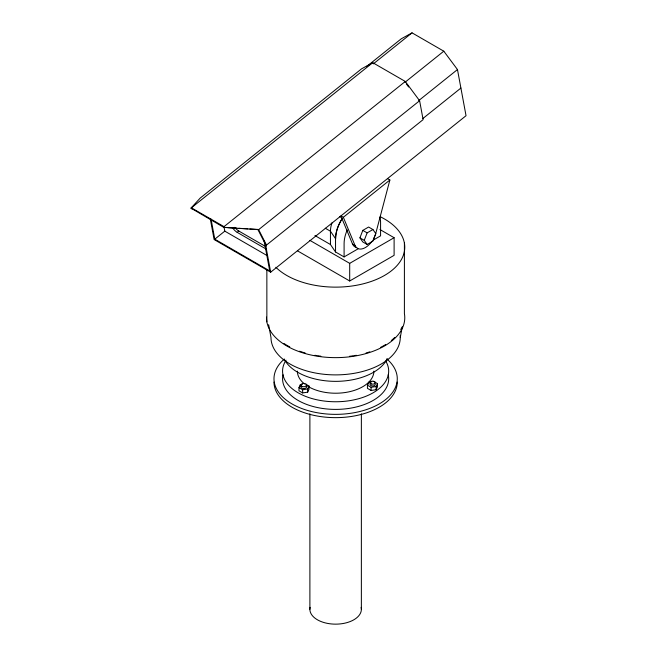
<?xml version="1.0" encoding="UTF-8"?>
<svg xmlns="http://www.w3.org/2000/svg" width="657" height="657" viewBox="0 0 657 657"><rect width="100%" height="100%" fill="white"/><g stroke="black" fill="none" stroke-linecap="round" stroke-linejoin="round"><path stroke-width="0.99" d="M400.261 337.575L402.265 326.652M387.474 178.63L389.872 180.01L375.894 232.939A15.809 9.124 -60 0 1 374.933 235.822M359.921 237.842L362.812 230.377L368.61 227.035L372.93 229.531L375.829 233.646L372.93 241.111L367.14 244.461L362.812 241.965L359.921 237.842L364.241 240.339L367.14 244.461M364.241 240.339L367.14 232.874L372.93 229.531M306.072 384.37L309.012 386.07L309.012 389.256L307.665 392.155L302.639 392.935L298.968 390.808L298.968 387.63L300.315 384.723L302.319 384.411M307.665 392.155L307.665 388.969L309.012 386.07M373.8 381.487L377.471 383.614L377.471 386.801L376.132 389.7L371.106 390.48L367.427 388.353L367.427 385.166L368.774 382.267L371.788 381.799M376.132 389.7L376.132 386.513L377.471 383.614M419.609 100.726L258.636 229.654L223.799 227.396L190.965 208.146L200.18 198.094L361.514 68.87L372.749 62.678L405.287 81.46L419.609 100.726L423.116 119.631L266.487 245.077L265.543 244.535L257.856 229.433L249.841 228.956M366.491 66.653L401.263 38.796L412.046 32.85L443.803 51.189L457.469 69.56L466.035 115.714L270.676 272.187L214.125 239.534L210.273 218.797M372.749 62.678L190.965 208.146M373.324 63.869L412.046 32.85M405.287 81.46L224.012 226.649L223.799 227.396L225.803 227.511M405.082 82.207L443.803 51.189M264.147 240.905L269.715 270.898L214.773 239.173L224.793 231.149L224.045 227.141M232.66 227.872A7.358 3.367 51.3 0 0 237.177 232.34L238.803 231.034L266.044 246.761M418.739 100.578L457.469 69.56M422.96 118.449L460.902 88.063M340.95 215.898L343.34 217.278L389.872 180.01M314.933 235.559L330.446 244.519L335.538 251.984L344.096 256.92L357.975 248.904M372.798 240.347L380.575 235.855L380.575 222.551A25.795 14.889 -60 0 0 379.951 217.459M309.882 240.363L349.696 263.35L394.11 237.711L394.11 255.335L349.696 280.982L297.498 250.843M298.968 387.63L302.639 389.749L307.665 388.969M367.427 385.166L371.106 387.293L376.132 386.513M227.807 227.634L236.824 228.176M238.828 228.291L247.845 228.833M257.856 229.433L258.636 229.654L266.487 245.077M379.951 229.539L394.11 237.711M339.833 216.67L341.607 217.689L352.563 244.133A15.809 9.124 -60 0 0 356.8 247.549M362.812 230.377L367.14 232.874M325.272 228.234L330.446 231.215L335.538 238.68L335.538 251.984M352.563 244.133L355.059 245.578A15.809 9.124 -60 0 0 371.919 241.333M237.177 232.34L265.297 248.576A7.358 3.367 51.3 0 0 265.97 248.921M224.793 231.149L267.333 255.713M406.264 83.8L408.638 86.995M224.735 227.618L224.012 226.649L191.474 207.867L192.041 209.057M343.34 217.278L355.059 245.578M265.543 244.535L270.676 272.187M211.053 219.126L214.773 239.173M268.631 324.665L270.996 337.575A64.632 37.318 0 0 0 337.312 374.876A64.632 37.318 0 0 0 400.17 335.628M404.4 243.09L404.4 313.594A69.141 39.921 0 0 1 338.675 357.597A69.141 39.921 0 0 1 266.496 317.101M371.106 387.293L371.106 390.48M368.774 382.267L368.774 383.86M361.366 413.795L361.366 609.285M349.696 263.35L349.696 280.982M344.096 256.92L344.096 243.616A25.795 14.889 -60 0 1 347.257 229.925M330.446 244.519L330.446 231.215A20.26 11.695 -60 0 1 332.007 222.797M309.89 413.795L309.89 609.285M302.639 389.749L302.639 392.935M300.315 384.723L300.315 386.316M266.857 269.731L266.857 321.84M238.803 231.034A7.358 3.367 51.3 0 1 234.828 227.355M374.63 236.536A15.809 9.124 -60 0 1 373.587 238.655M335.538 238.68A25.795 14.889 -60 0 1 342.404 218.247M335.67 238.606A25.615 14.791 -60 0 1 342.486 218.313M380.124 216.662A69.141 39.921 0 0 1 380.124 277.771A69.141 39.921 0 0 1 275.85 267.276M401.575 327.917A68.271 39.42 0 0 1 400.745 329.559M394.75 337.427A68.271 39.42 0 0 1 391.317 340.523M385.667 344.539A68.271 39.42 0 0 1 380.658 347.348M369.768 351.856A68.271 39.42 0 0 1 366.08 352.998M356.308 355.281A68.271 39.42 0 0 1 354.304 355.634M353.302 355.79A68.271 39.42 0 0 1 349.45 356.316M320.83 356.201A68.271 39.42 0 0 1 317.955 355.79M316.953 355.634A68.271 39.42 0 0 1 314.949 355.281M305.177 352.998A68.271 39.42 0 0 1 299.592 351.199M289.762 346.912A68.271 39.42 0 0 1 283.89 343.439M387.26 358.689A53.578 30.936 0 0 1 336.713 381.347A53.578 30.936 0 0 1 284.621 359.888M373.89 371.123A38.262 22.092 0 0 1 350.271 391.539A38.262 22.092 0 0 1 308.568 386.743M307.706 386.234A38.262 22.092 0 0 1 306.055 385.142M304.52 383.992A38.262 22.092 0 0 1 297.366 371.123M385.741 361.063A53.061 30.633 0 0 1 334.856 401.755A53.061 30.633 0 0 1 286.041 360.225M388.23 374.769A53.061 30.633 0 0 1 335.628 409.401A53.061 30.633 0 0 1 283.027 374.769M386.891 359.009A61.643 35.585 0 0 1 376.264 405.533A61.643 35.585 0 0 1 294.993 405.533A61.643 35.585 0 0 1 284.366 359.009M397.271 382.062A61.643 35.585 0 0 1 335.628 417.647A61.643 35.585 0 0 1 273.985 382.062M306.564 386.456A2.858 1.651 0 0 1 303.394 388.509A2.858 1.651 0 0 1 301.325 386.029M374.925 383.704A2.603 1.503 0 0 1 373.012 385.938A2.603 1.503 0 0 1 370.162 384.066M361.153 607.347A25.738 14.865 0 0 1 335.628 624.15A25.738 14.865 0 0 1 310.104 607.347M302.343 386.488A2.858 1.651 0 0 0 306.655 385.076A2.858 1.651 0 0 0 302.384 383.631A2.858 1.651 0 0 0 302.343 386.488M371.369 383.951A2.603 1.503 0 0 0 375.27 382.645A2.603 1.503 0 0 0 371.369 381.347A2.603 1.503 0 0 0 371.369 383.951"/></g></svg>
